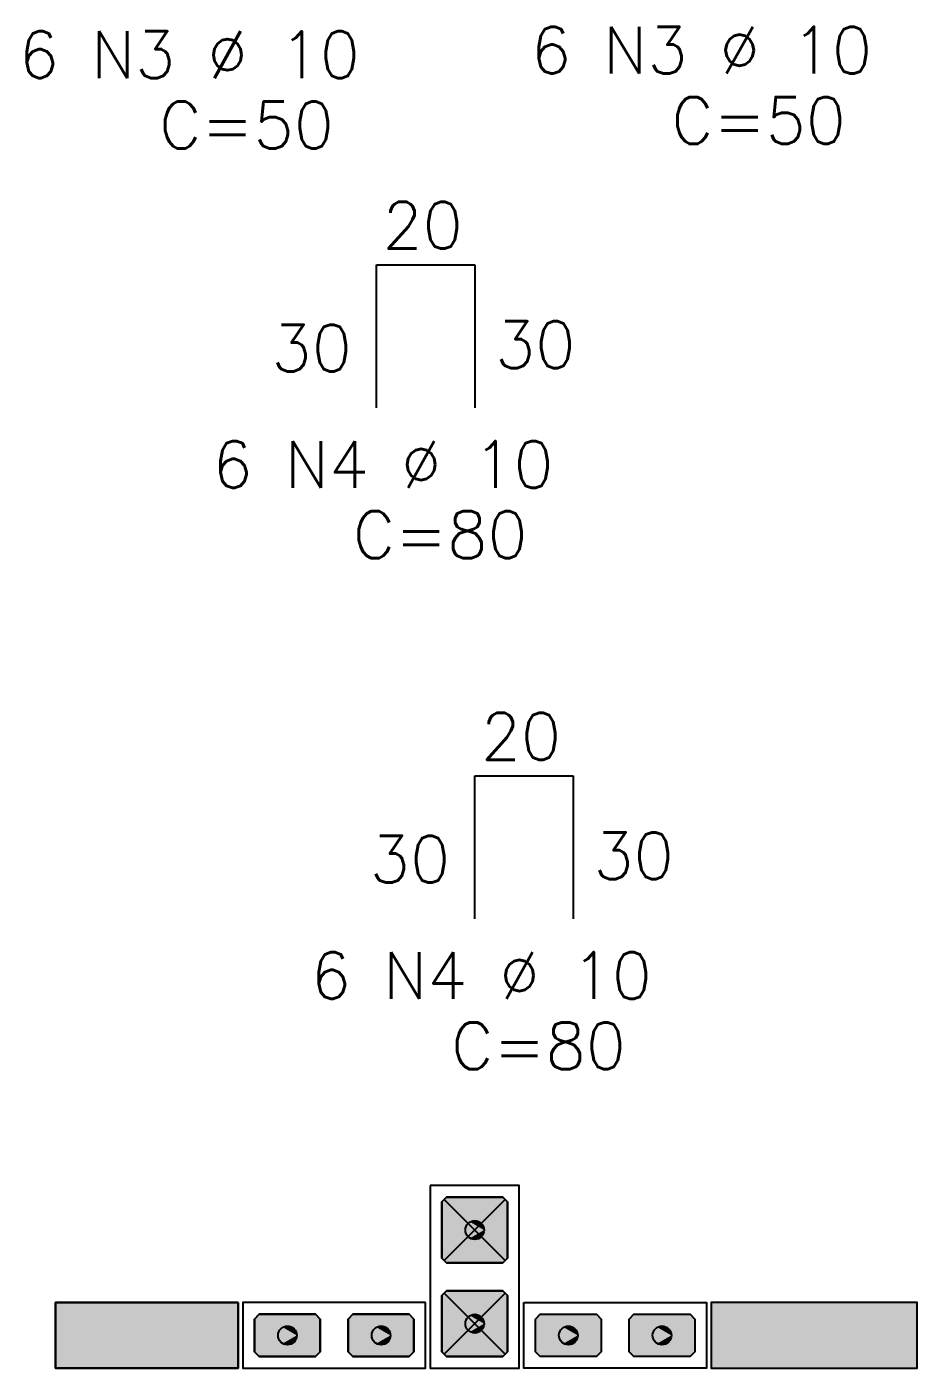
# Model space of a CAD drawing. Extents: x -1.9 to 86, y -1.6 to 60.9.
# Drawn here: x 45.75 to 49.55, y 40.36 to 46.09 of the extents above; entities that cross this region are included whole.
import ezdxf

# ---------------------------------------------------------------- set-up
doc = ezdxf.new("R2010")
doc.units = 0
doc.header["$MEASUREMENT"] = 0
doc.linetypes.add('ESTILO_TQS_0001', pattern=[0.45, 0.3, -0.15])
for name, color, linetype in [('PENA_01', 1, 'CONTINUOUS'), ('PENA_02', 2, 'CONTINUOUS'), ('PENA_03', 3, 'CONTINUOUS'), ('PENA_05', 5, 'CONTINUOUS'), ('PENA_11', 252, 'CONTINUOUS')]:
    doc.layers.add(name, color=color, linetype=linetype)
doc.styles.get("Standard").update_dxf_attribs({"font": 'ROMANS.SHX'})

msp = doc.modelspace()

# ---------------------------------------------------------------- linework, layer by layer
at = {"layer": 'PENA_01', "linetype": 'Continuous'}
for p, q in [((47.792801, 41.077973), (47.532801, 40.817973)), ((47.792801, 40.817973), (47.532801, 41.077973)), ((47.792801, 40.417973), (47.532801, 40.677973)), ((47.792801, 40.677973), (47.532801, 40.417973))]:
    msp.add_line(p, q, dxfattribs=at)
for points in [[(47.002801, 40.567973), (46.982801, 40.587973), (46.742801, 40.587973), (46.722801, 40.567973), (46.722801, 40.427973), (46.742801, 40.407973), (46.982801, 40.407973), (47.002801, 40.427973), (47.002801, 40.567973)], [(47.402801, 40.567973), (47.382801, 40.587973), (47.142801, 40.587973), (47.122801, 40.567973), (47.122801, 40.427973), (47.142801, 40.407973), (47.382801, 40.407973), (47.402801, 40.427973), (47.402801, 40.567973)], [(47.922801, 40.567973), (47.942801, 40.587973), (48.182801, 40.587973), (48.202801, 40.567973), (48.202801, 40.427973), (48.182801, 40.407973), (47.942801, 40.407973), (47.922801, 40.427973), (47.922801, 40.567973)], [(48.322801, 40.567973), (48.342801, 40.587973), (48.582801, 40.587973), (48.602801, 40.567973), (48.602801, 40.427973), (48.582801, 40.407973), (48.342801, 40.407973), (48.322801, 40.427973), (48.322801, 40.567973)]]:
    msp.add_lwpolyline(points, dxfattribs=at)
at = {"layer": 'PENA_02', "linetype": 'Continuous'}
for points in [[(47.472801, 41.137973), (47.472801, 40.357973), (47.852801, 40.357973), (47.852801, 41.137973), (47.472801, 41.137973)], [(46.652801, 40.637973), (45.872801, 40.637973), (45.872801, 40.357973), (46.652801, 40.357973), (46.652801, 40.637973)], [(47.452801, 40.637973), (46.672801, 40.637973), (46.672801, 40.357973), (47.452801, 40.357973), (47.452801, 40.637973)], [(47.872801, 40.637973), (48.652801, 40.637973), (48.652801, 40.357973), (47.872801, 40.357973), (47.872801, 40.637973)], [(48.672801, 40.357973), (49.552801, 40.357973), (49.552801, 40.637973), (48.672801, 40.637973), (48.672801, 40.357973)]]:
    msp.add_lwpolyline(points, dxfattribs=at)
at = {"layer": 'PENA_02', "linetype": 'ESTILO_TQS_0001'}
for points in [[(47.542801, 41.087973), (47.522801, 41.067973), (47.522801, 40.827973), (47.542801, 40.807973), (47.782801, 40.807973), (47.802801, 40.827973), (47.802801, 41.067973), (47.782801, 41.087973), (47.542801, 41.087973)], [(47.542801, 40.687973), (47.522801, 40.667973), (47.522801, 40.427973), (47.542801, 40.407973), (47.782801, 40.407973), (47.802801, 40.427973), (47.802801, 40.667973), (47.782801, 40.687973), (47.542801, 40.687973)]]:
    msp.add_lwpolyline(points, dxfattribs=at)
at = {"layer": 'PENA_03', "linetype": 'Continuous'}
for points in [[(47.802801, 40.827973), (47.782801, 40.807973), (47.542801, 40.807973), (47.522801, 40.827973), (47.522801, 41.067973), (47.542801, 41.087973), (47.782801, 41.087973), (47.802801, 41.067973), (47.802801, 40.827973)], [(47.802801, 40.427973), (47.782801, 40.407973), (47.542801, 40.407973), (47.522801, 40.427973), (47.522801, 40.667973), (47.542801, 40.687973), (47.782801, 40.687973), (47.802801, 40.667973), (47.802801, 40.427973)], [(46.652801, 40.637973), (46.652801, 40.357973), (45.872801, 40.357973), (45.872801, 40.637973), (46.652801, 40.637973)], [(48.672801, 40.637973), (48.672801, 40.357973), (49.552801, 40.357973), (49.552801, 40.637973), (48.672801, 40.637973)], [(47.002801, 40.427973), (46.982801, 40.407973), (46.742801, 40.407973), (46.722801, 40.427973), (46.722801, 40.567973), (46.742801, 40.587973), (46.982801, 40.587973), (47.002801, 40.567973), (47.002801, 40.427973)], [(47.402801, 40.427973), (47.382801, 40.407973), (47.142801, 40.407973), (47.122801, 40.427973), (47.122801, 40.567973), (47.142801, 40.587973), (47.382801, 40.587973), (47.402801, 40.567973), (47.402801, 40.427973)], [(48.202801, 40.427973), (48.182801, 40.407973), (47.942801, 40.407973), (47.922801, 40.427973), (47.922801, 40.567973), (47.942801, 40.587973), (48.182801, 40.587973), (48.202801, 40.567973), (48.202801, 40.427973)], [(48.602801, 40.427973), (48.582801, 40.407973), (48.342801, 40.407973), (48.322801, 40.427973), (48.322801, 40.567973), (48.342801, 40.587973), (48.582801, 40.587973), (48.602801, 40.567973), (48.602801, 40.427973)]]:
    msp.add_lwpolyline(points, dxfattribs=at)
for centre in [(47.662801, 40.947973), (47.662801, 40.547973), (46.862801, 40.497973), (47.262801, 40.497973), (48.062801, 40.497973), (48.462801, 40.497973)]:
    msp.add_circle(centre, 0.04, dxfattribs=at)
for points in [[(47.702801, 40.947973), (47.642801, 40.982614), (47.625213, 40.961654)], [(47.702801, 40.947973), (47.669747, 40.987366), (47.642801, 40.982614)], [(47.702801, 40.947973), (47.693442, 40.973685), (47.669747, 40.987366)], [(47.702801, 40.947973), (47.625213, 40.961654), (47.625213, 40.934293)], [(47.702801, 40.947973), (47.625213, 40.934293), (47.642801, 40.913332)], [(47.702801, 40.947973), (47.642801, 40.913332), (47.669747, 40.908581)], [(47.702801, 40.947973), (47.669747, 40.908581), (47.693442, 40.922262)], [(47.702801, 40.947973), (47.693442, 40.922262), (47.702801, 40.947973)], [(47.702801, 40.547973), (47.642801, 40.582614), (47.625213, 40.561654)], [(47.702801, 40.547973), (47.669747, 40.587366), (47.642801, 40.582614)], [(47.702801, 40.547973), (47.693442, 40.573685), (47.669747, 40.587366)], [(46.902801, 40.497973), (46.842801, 40.532614), (46.825213, 40.511654)], [(46.902801, 40.497973), (46.825213, 40.511654), (46.825213, 40.484293)], [(46.902801, 40.497973), (46.869747, 40.537366), (46.842801, 40.532614)], [(46.902801, 40.497973), (46.893442, 40.523685), (46.869747, 40.537366)], [(47.302801, 40.497973), (47.242801, 40.532614), (47.225213, 40.511654)], [(47.302801, 40.497973), (47.225213, 40.511654), (47.225213, 40.484293)], [(47.302801, 40.497973), (47.269747, 40.537366), (47.242801, 40.532614)], [(47.302801, 40.497973), (47.293442, 40.523685), (47.269747, 40.537366)], [(47.702801, 40.547973), (47.625213, 40.561654), (47.625213, 40.534293)], [(47.702801, 40.547973), (47.625213, 40.534293), (47.642801, 40.513332)], [(47.702801, 40.547973), (47.642801, 40.513332), (47.669747, 40.508581)], [(47.702801, 40.547973), (47.669747, 40.508581), (47.693442, 40.522262)], [(47.702801, 40.547973), (47.693442, 40.522262), (47.702801, 40.547973)], [(48.102801, 40.497973), (48.042801, 40.532614), (48.025213, 40.511654)], [(48.102801, 40.497973), (48.025213, 40.511654), (48.025213, 40.484293)], [(48.102801, 40.497973), (48.069747, 40.537366), (48.042801, 40.532614)], [(48.102801, 40.497973), (48.093442, 40.523685), (48.069747, 40.537366)], [(48.502801, 40.497973), (48.442801, 40.532614), (48.425213, 40.511654)], [(48.502801, 40.497973), (48.425213, 40.511654), (48.425213, 40.484293)], [(48.502801, 40.497973), (48.469747, 40.537366), (48.442801, 40.532614)], [(48.502801, 40.497973), (48.493442, 40.523685), (48.469747, 40.537366)], [(46.902801, 40.497973), (46.825213, 40.484293), (46.842801, 40.463332)], [(46.902801, 40.497973), (46.842801, 40.463332), (46.869747, 40.458581)], [(46.902801, 40.497973), (46.869747, 40.458581), (46.893442, 40.472262)], [(46.902801, 40.497973), (46.893442, 40.472262), (46.902801, 40.497973)], [(47.302801, 40.497973), (47.225213, 40.484293), (47.242801, 40.463332)], [(47.302801, 40.497973), (47.242801, 40.463332), (47.269747, 40.458581)], [(47.302801, 40.497973), (47.269747, 40.458581), (47.293442, 40.472262)], [(47.302801, 40.497973), (47.293442, 40.472262), (47.302801, 40.497973)], [(48.102801, 40.497973), (48.025213, 40.484293), (48.042801, 40.463332)], [(48.102801, 40.497973), (48.042801, 40.463332), (48.069747, 40.458581)], [(48.102801, 40.497973), (48.069747, 40.458581), (48.093442, 40.472262)], [(48.102801, 40.497973), (48.093442, 40.472262), (48.102801, 40.497973)], [(48.502801, 40.497973), (48.425213, 40.484293), (48.442801, 40.463332)], [(48.502801, 40.497973), (48.442801, 40.463332), (48.469747, 40.458581)], [(48.502801, 40.497973), (48.469747, 40.458581), (48.493442, 40.472262)], [(48.502801, 40.497973), (48.493442, 40.472262), (48.502801, 40.497973)]]:
    msp.add_solid(points, dxfattribs=at)
at = {"layer": 'PENA_05', "linetype": 'Continuous'}
for p, q in [((47.242801, 44.460517), (47.242801, 45.070517)), ((47.242801, 45.070517), (47.662801, 45.070517)), ((47.662801, 45.070517), (47.662801, 44.460517)), ((47.662801, 42.277556), (47.662801, 42.887556)), ((47.662801, 42.887556), (48.082801, 42.887556)), ((48.082801, 42.887556), (48.082801, 42.277556))]:
    msp.add_line(p, q, dxfattribs=at)
at = {"layer": 'PENA_11', "linetype": 'Continuous'}
for points in [[(47.802801, 40.827973), (47.522801, 41.067973), (47.542801, 41.087973)], [(47.802801, 40.827973), (47.542801, 41.087973), (47.782801, 41.087973)], [(47.802801, 40.827973), (47.782801, 41.087973), (47.802801, 41.067973)], [(47.802801, 40.827973), (47.522801, 40.827973), (47.522801, 41.067973)], [(47.802801, 40.827973), (47.802801, 41.067973), (47.802801, 40.827973)], [(47.802801, 40.827973), (47.542801, 40.807973), (47.522801, 40.827973)], [(47.802801, 40.827973), (47.782801, 40.807973), (47.542801, 40.807973)], [(47.802801, 40.427973), (47.522801, 40.667973), (47.542801, 40.687973)], [(47.802801, 40.427973), (47.542801, 40.687973), (47.782801, 40.687973)], [(47.802801, 40.427973), (47.782801, 40.687973), (47.802801, 40.667973)], [(46.652801, 40.637973), (45.872801, 40.637973), (45.872801, 40.357973)], [(46.652801, 40.637973), (45.872801, 40.357973), (46.652801, 40.357973)], [(46.652801, 40.637973), (46.652801, 40.357973), (46.652801, 40.637973)], [(47.802801, 40.427973), (47.522801, 40.427973), (47.522801, 40.667973)], [(47.802801, 40.427973), (47.802801, 40.667973), (47.802801, 40.427973)], [(48.672801, 40.357973), (49.552801, 40.357973), (49.552801, 40.637973)], [(48.672801, 40.357973), (49.552801, 40.637973), (48.672801, 40.637973)], [(48.672801, 40.357973), (48.672801, 40.637973), (48.672801, 40.357973)], [(47.002801, 40.427973), (46.722801, 40.567973), (46.742801, 40.587973)], [(47.002801, 40.427973), (46.722801, 40.427973), (46.722801, 40.567973)], [(47.002801, 40.427973), (46.742801, 40.587973), (46.982801, 40.587973)], [(47.002801, 40.427973), (46.982801, 40.587973), (47.002801, 40.567973)], [(47.002801, 40.427973), (47.002801, 40.567973), (47.002801, 40.427973)], [(47.402801, 40.427973), (47.122801, 40.567973), (47.142801, 40.587973)], [(47.402801, 40.427973), (47.122801, 40.427973), (47.122801, 40.567973)], [(47.402801, 40.427973), (47.142801, 40.587973), (47.382801, 40.587973)], [(47.402801, 40.427973), (47.382801, 40.587973), (47.402801, 40.567973)], [(47.402801, 40.427973), (47.402801, 40.567973), (47.402801, 40.427973)], [(48.202801, 40.427973), (47.922801, 40.567973), (47.942801, 40.587973)], [(48.202801, 40.427973), (47.922801, 40.427973), (47.922801, 40.567973)], [(48.202801, 40.427973), (47.942801, 40.587973), (48.182801, 40.587973)], [(48.202801, 40.427973), (48.182801, 40.587973), (48.202801, 40.567973)], [(48.202801, 40.427973), (48.202801, 40.567973), (48.202801, 40.427973)], [(48.602801, 40.427973), (48.322801, 40.567973), (48.342801, 40.587973)], [(48.602801, 40.427973), (48.322801, 40.427973), (48.322801, 40.567973)], [(48.602801, 40.427973), (48.342801, 40.587973), (48.582801, 40.587973)], [(48.602801, 40.427973), (48.582801, 40.587973), (48.602801, 40.567973)], [(48.602801, 40.427973), (48.602801, 40.567973), (48.602801, 40.427973)], [(47.002801, 40.427973), (46.742801, 40.407973), (46.722801, 40.427973)], [(47.002801, 40.427973), (46.982801, 40.407973), (46.742801, 40.407973)], [(47.402801, 40.427973), (47.142801, 40.407973), (47.122801, 40.427973)], [(47.402801, 40.427973), (47.382801, 40.407973), (47.142801, 40.407973)], [(47.802801, 40.427973), (47.542801, 40.407973), (47.522801, 40.427973)], [(47.802801, 40.427973), (47.782801, 40.407973), (47.542801, 40.407973)], [(48.202801, 40.427973), (47.942801, 40.407973), (47.922801, 40.427973)], [(48.202801, 40.427973), (48.182801, 40.407973), (47.942801, 40.407973)], [(48.602801, 40.427973), (48.342801, 40.407973), (48.322801, 40.427973)], [(48.602801, 40.427973), (48.582801, 40.407973), (48.342801, 40.407973)]]:
    msp.add_solid(points, dxfattribs=at)

# ---------------------------------------------------------------- texts
at = {"layer": 'PENA_03', "linetype": 'Continuous'}
for s, p in [('6 N3 %%c 10', (45.715411, 45.868383)), ('6 N3 %%c 10', (47.903065, 45.887466)), ('C=50', (48.503065, 45.587466)), ('C=50', (46.315411, 45.568383)), ('20', (47.268942, 45.140029)), ('30', (46.794933, 44.614973)), ('30', (47.750243, 44.629558)), ('6 N4 %%c 10', (46.542723, 44.117995)), ('C=80', (47.142723, 43.817995)), ('20', (47.688942, 42.957067)), ('30', (47.214933, 42.432011)), ('30', (48.170243, 42.446596)), ('6 N4 %%c 10', (46.962723, 41.935034)), ('C=80', (47.562723, 41.635034))]:
    msp.add_text(s, height=0.2, dxfattribs=at).set_placement(p)

doc.saveas('drawing.dxf')
